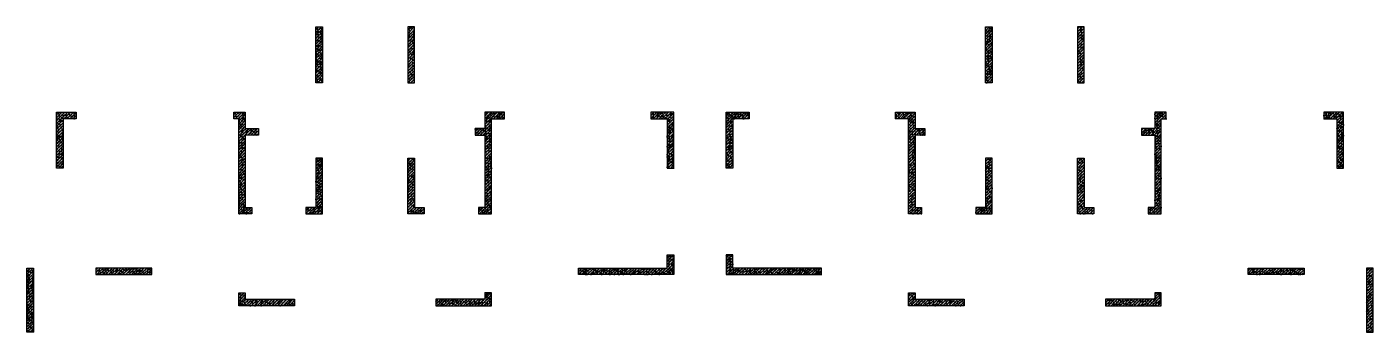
# Model space of a CAD drawing. Extents: x -100030 to 2378000, y -30375 to 1700000.
# Drawn here: x 382145 to 423145, y 839225 to 848525 of the extents above; entities that cross this region are included whole.
import ezdxf

# ---------------------------------------------------------------- set-up
doc = ezdxf.new("R2010")
doc.units = 0
doc.header["$LTSCALE"] = 500
for name, color, linetype in [('S_WALL', 2, 'CONTINUOUS'), ('S_WALL_HACH', 30, 'CONTINUOUS'), ('S_WALL_OTHE_HACH', 33, 'CONTINUOUS')]:
    doc.layers.add(name, color=color, linetype=linetype)
pattern_1 = [(45, (0, 6e-10), (-44.194174, 44.194174), []), (50, (0, 6e-10), (179.315046, -15.688034), [18.75, -206.25]), (355, (0, 6e-10), (-34.687833, 188.048033), [15, -165]), (100.4514, (14.94, -1.3), (144.627345, 172.359886), [15.935047, -175.285528]), (46.1842, (0, 50), (266.81026, -41.379754), [28.125, -309.375]), (96.6356, (22.23, 46.55), (233.665676, 243.52947), [23.90257, -262.92825]), (351.1842, (0, 50), (233.66549, 243.52965), [22.5, -247.5]), (21, (25, 37.5), (149.226763, -100.654723), [18.75, -206.25]), (326, (25, 37.5), (60.828833, 181.28751), [15, -165]), (71.4514, (37.44, 29.11), (210.055657, 80.632624), [15.935047, -175.285528]), (37.5, (0, 6e-10), (3.039964, 83.2234635), [0, -163, 0, -167.5, 0, -165.625]), (7.5, (0, 6e-10), (65.767384, 98.602928), [0, -95.5, 0, -159.25, 0, -63.125]), (327.5, (-55.75, 6e-10), (133.455609, -5.638718), [0, -62.5, 0, -195, 0, -258.75]), (317.5, (-80.75, 6e-10), (145.796542, 25.026246), [0, -81.25, 0, -129.5, 0, -183.75])]
pattern_2 = [(45, (200, 6e-10), (-44.194174, 44.194174), []), (50, (200, 6e-10), (179.315046, -15.688034), [18.75, -206.25]), (355, (200, 6e-10), (-34.687833, 188.048033), [15, -165]), (100.4514, (214.94, -1.3), (144.627345, 172.359886), [15.935047, -175.285528]), (46.1842, (200, 50), (266.81026, -41.379754), [28.125, -309.375]), (96.6356, (222.23, 46.55), (233.665676, 243.52947), [23.90257, -262.92825]), (351.1842, (200, 50), (233.66549, 243.52965), [22.5, -247.5]), (21, (225, 37.5), (149.226763, -100.654723), [18.75, -206.25]), (326, (225, 37.5), (60.828833, 181.28751), [15, -165]), (71.4514, (237.44, 29.11), (210.055657, 80.632624), [15.935047, -175.285528]), (37.5, (200, 6e-10), (3.039964, 83.2234635), [0, -163, 0, -167.5, 0, -165.625]), (7.5, (200, 6e-10), (65.767384, 98.602928), [0, -95.5, 0, -159.25, 0, -63.125]), (327.5, (144.25, 6e-10), (133.455609, -5.638718), [0, -62.5, 0, -195, 0, -258.75]), (317.5, (119.25, 6e-10), (145.796542, 25.026246), [0, -81.25, 0, -129.5, 0, -183.75])]

msp = doc.modelspace()

# ---------------------------------------------------------------- hatches: boundary and pattern name
at = {"layer": 'S_WALL_HACH'}
h = msp.add_hatch(color=256, dxfattribs=at)
h.dxf.hatch_style = 1
h.paths.add_polyline_path([(391145, 848325), (391145, 848325), (391145, 846825), (390945, 846825), (390945, 848525), (391145, 848525)])
h = msp.add_hatch(color=256, dxfattribs=at)
h.dxf.hatch_style = 1
h.paths.add_polyline_path([(393745, 848325), (393745, 846825), (393945, 846825), (393945, 848525), (393745, 848525)])
h = msp.add_hatch(color=256, dxfattribs=at)
h.dxf.hatch_style = 1
h.paths.add_polyline_path([(411545, 848325), (411545, 848325), (411545, 846825), (411345, 846825), (411345, 848525), (411545, 848525)])
h = msp.add_hatch(color=256, dxfattribs=at)
h.dxf.hatch_style = 1
h.paths.add_polyline_path([(414145, 848325), (414145, 846825), (414345, 846825), (414345, 848525), (414145, 848525)])
h = msp.add_hatch(color=256, dxfattribs=at)
h.dxf.hatch_style = 1
h.paths.add_polyline_path([(383645, 845725), (383245, 845725), (383245, 844225), (383045, 844225), (383045, 845925), (383645, 845925)])
h = msp.add_hatch(color=256, dxfattribs=at)
h.dxf.hatch_style = 1
h.paths.add_polyline_path([(388795, 845425), (389195, 845425), (389195, 845225), (388795, 845225), (388795, 843025), (388995, 843025), (388995, 842825), (388595, 842825), (388595, 845725), (388445, 845725), (388445, 845925), (388795, 845925)])
h = msp.add_hatch(color=256, dxfattribs=at)
h.dxf.hatch_style = 1
h.paths.add_polyline_path([(396095, 845425), (395795, 845425), (395795, 845225), (396095, 845225), (396095, 843025), (395895, 843025), (395895, 842825), (396295, 842825), (396295, 845725), (396695, 845725), (396695, 845925), (396095, 845925)])
h = msp.add_hatch(color=256, dxfattribs=at)
h.dxf.hatch_style = 1
h.paths.add_polyline_path([(401145, 845725), (401645, 845725), (401645, 844225), (401845, 844225), (401845, 845925), (401145, 845925)])
h = msp.add_hatch(color=256, dxfattribs=at)
h.dxf.hatch_style = 1
h.paths.add_polyline_path([(404145, 845725), (403645, 845725), (403645, 844225), (403445, 844225), (403445, 845925), (404145, 845925)])
h = msp.add_hatch(color=256, dxfattribs=at)
h.dxf.hatch_style = 1
h.paths.add_polyline_path([(409195, 845425), (409495, 845425), (409495, 845225), (409195, 845225), (409195, 843025), (409395, 843025), (409395, 842825), (408995, 842825), (408995, 845725), (408595, 845725), (408595, 845925), (409195, 845925)])
h = msp.add_hatch(color=256, dxfattribs=at)
h.dxf.hatch_style = 1
h.paths.add_polyline_path([(416495, 845425), (416095, 845425), (416095, 845225), (416495, 845225), (416495, 843025), (416295, 843025), (416295, 842825), (416695, 842825), (416695, 845725), (416845, 845725), (416845, 845925), (416495, 845925)])
h = msp.add_hatch(color=256, dxfattribs=at)
h.dxf.hatch_style = 1
h.paths.add_polyline_path([(421645, 845725), (422045, 845725), (422045, 844225), (422245, 844225), (422245, 845925), (421645, 845925)])
h = msp.add_hatch(color=256, dxfattribs=at)
h.dxf.hatch_style = 1
h.paths.add_polyline_path([(390945, 843025), (390645, 843025), (390645, 842825), (391145, 842825), (391145, 844525), (390945, 844525)])
h = msp.add_hatch(color=256, dxfattribs=at)
h.dxf.hatch_style = 1
h.paths.add_polyline_path([(393945, 843025), (394245, 843025), (394245, 842825), (393745, 842825), (393745, 844525), (393945, 844525)])
h = msp.add_hatch(color=256, dxfattribs=at)
h.dxf.hatch_style = 1
h.paths.add_polyline_path([(411345, 843025), (411045, 843025), (411045, 842825), (411545, 842825), (411545, 844525), (411345, 844525)])
h = msp.add_hatch(color=256, dxfattribs=at)
h.dxf.hatch_style = 1
h.paths.add_polyline_path([(414345, 843025), (414645, 843025), (414645, 842825), (414145, 842825), (414145, 844525), (414345, 844525)])
h = msp.add_hatch(color=256, dxfattribs=at)
h.dxf.hatch_style = 1
h.paths.add_polyline_path([(399145, 841175), (401645, 841175), (401645, 841575), (401845, 841575), (401845, 841175), (401845, 840975), (400245, 840975), (398945, 840975), (398945, 841175)])
h = msp.add_hatch(color=256, dxfattribs=at)
h.dxf.hatch_style = 1
h.paths.add_polyline_path([(406145, 841175), (403645, 841175), (403645, 841575), (403445, 841575), (403445, 841175), (403445, 840975), (405045, 840975), (406345, 840975), (406345, 841175)])
h = msp.add_hatch(color=256, dxfattribs=at)
h.dxf.hatch_style = 1
h.paths.add_polyline_path([(382145, 841175), (382345, 841175), (382345, 839225), (382145, 839225)])
h = msp.add_hatch(color=256, dxfattribs=at)
h.dxf.hatch_style = 1
h.paths.add_polyline_path([(385745, 841175), (384245, 841175), (384245, 840975), (385945, 840975), (385945, 841175)])
h = msp.add_hatch(color=256, dxfattribs=at)
h.dxf.hatch_style = 1
h.paths.add_polyline_path([(419545, 841175), (421045, 841175), (421045, 840975), (419345, 840975), (419345, 841175)])
h = msp.add_hatch(color=256, dxfattribs=at)
h.dxf.hatch_style = 1
h.paths.add_polyline_path([(423145, 841175), (422945, 841175), (422945, 839225), (423145, 839225)])
h = msp.add_hatch(color=256, dxfattribs=at)
h.dxf.hatch_style = 1
h.paths.add_polyline_path([(388795, 840425), (388795, 840225), (390295, 840225), (390295, 840025), (388595, 840025), (388595, 840425)])
h = msp.add_hatch(color=256, dxfattribs=at)
h.dxf.hatch_style = 1
h.paths.add_polyline_path([(396095, 840425), (396095, 840225), (394595, 840225), (394595, 840025), (396295, 840025), (396295, 840425)])
h = msp.add_hatch(color=256, dxfattribs=at)
h.dxf.hatch_style = 1
h.paths.add_polyline_path([(409195, 840425), (409195, 840225), (410695, 840225), (410695, 840025), (408995, 840025), (408995, 840425)])
h = msp.add_hatch(color=256, dxfattribs=at)
h.dxf.hatch_style = 1
h.paths.add_polyline_path([(416495, 840425), (416495, 840225), (414995, 840225), (414995, 840025), (416695, 840025), (416695, 840425)])
at = {"layer": 'S_WALL_OTHE_HACH'}
h = msp.add_hatch(dxfattribs=at)
h.set_pattern_fill('钢筋混凝土', color=256, scale=25)
h.set_pattern_definition(pattern_1)
h.paths.add_polyline_path([(391145, 848325), (391145, 848325), (391145, 846825), (390945, 846825), (390945, 848525), (391145, 848525)])
h = msp.add_hatch(dxfattribs=at)
h.set_pattern_fill('钢筋混凝土', color=256, scale=25)
h.set_pattern_definition(pattern_1)
h.paths.add_polyline_path([(393745, 848325), (393745, 846825), (393945, 846825), (393945, 848525), (393745, 848525)])
h = msp.add_hatch(dxfattribs=at)
h.set_pattern_fill('钢筋混凝土', color=256, scale=25)
h.set_pattern_definition(pattern_2)
h.paths.add_polyline_path([(411545, 848325), (411545, 848325), (411545, 846825), (411345, 846825), (411345, 848525), (411545, 848525)])
h = msp.add_hatch(dxfattribs=at)
h.set_pattern_fill('钢筋混凝土', color=256, scale=25)
h.set_pattern_definition(pattern_2)
h.paths.add_polyline_path([(414145, 848325), (414145, 846825), (414345, 846825), (414345, 848525), (414145, 848525)])
h = msp.add_hatch(dxfattribs=at)
h.set_pattern_fill('钢筋混凝土', color=256, scale=25)
h.set_pattern_definition(pattern_1)
h.paths.add_polyline_path([(383645, 845725), (383245, 845725), (383245, 844225), (383045, 844225), (383045, 845925), (383645, 845925)])
h = msp.add_hatch(dxfattribs=at)
h.set_pattern_fill('钢筋混凝土', color=256, scale=25)
h.set_pattern_definition(pattern_1)
h.paths.add_polyline_path([(388795, 845425), (389195, 845425), (389195, 845225), (388795, 845225), (388795, 843025), (388995, 843025), (388995, 842825), (388595, 842825), (388595, 845725), (388445, 845725), (388445, 845925), (388795, 845925)])
h = msp.add_hatch(dxfattribs=at)
h.set_pattern_fill('钢筋混凝土', color=256, scale=25)
h.set_pattern_definition(pattern_1)
h.paths.add_polyline_path([(396095, 845425), (395795, 845425), (395795, 845225), (396095, 845225), (396095, 843025), (395895, 843025), (395895, 842825), (396295, 842825), (396295, 845725), (396695, 845725), (396695, 845925), (396095, 845925)])
h = msp.add_hatch(dxfattribs=at)
h.set_pattern_fill('钢筋混凝土', color=256, scale=25)
h.set_pattern_definition(pattern_1)
h.paths.add_polyline_path([(401145, 845725), (401645, 845725), (401645, 844225), (401845, 844225), (401845, 845925), (401145, 845925)])
h = msp.add_hatch(dxfattribs=at)
h.set_pattern_fill('钢筋混凝土', color=256, scale=25)
h.set_pattern_definition(pattern_2)
h.paths.add_polyline_path([(404145, 845725), (403645, 845725), (403645, 844225), (403445, 844225), (403445, 845925), (404145, 845925)])
h = msp.add_hatch(dxfattribs=at)
h.set_pattern_fill('钢筋混凝土', color=256, scale=25)
h.set_pattern_definition(pattern_2)
h.paths.add_polyline_path([(409195, 845425), (409495, 845425), (409495, 845225), (409195, 845225), (409195, 843025), (409395, 843025), (409395, 842825), (408995, 842825), (408995, 845725), (408595, 845725), (408595, 845925), (409195, 845925)])
h = msp.add_hatch(dxfattribs=at)
h.set_pattern_fill('钢筋混凝土', color=256, scale=25)
h.set_pattern_definition(pattern_2)
h.paths.add_polyline_path([(416495, 845425), (416095, 845425), (416095, 845225), (416495, 845225), (416495, 843025), (416295, 843025), (416295, 842825), (416695, 842825), (416695, 845725), (416845, 845725), (416845, 845925), (416495, 845925)])
h = msp.add_hatch(dxfattribs=at)
h.set_pattern_fill('钢筋混凝土', color=256, scale=25)
h.set_pattern_definition(pattern_2)
h.paths.add_polyline_path([(421645, 845725), (422045, 845725), (422045, 844225), (422245, 844225), (422245, 845925), (421645, 845925)])
h = msp.add_hatch(dxfattribs=at)
h.set_pattern_fill('钢筋混凝土', color=256, scale=25)
h.set_pattern_definition(pattern_1)
h.paths.add_polyline_path([(390945, 843025), (390645, 843025), (390645, 842825), (391145, 842825), (391145, 844525), (390945, 844525)])
h = msp.add_hatch(dxfattribs=at)
h.set_pattern_fill('钢筋混凝土', color=256, scale=25)
h.set_pattern_definition(pattern_1)
h.paths.add_polyline_path([(393945, 843025), (394245, 843025), (394245, 842825), (393745, 842825), (393745, 844525), (393945, 844525)])
h = msp.add_hatch(dxfattribs=at)
h.set_pattern_fill('钢筋混凝土', color=256, scale=25)
h.set_pattern_definition(pattern_2)
h.paths.add_polyline_path([(411345, 843025), (411045, 843025), (411045, 842825), (411545, 842825), (411545, 844525), (411345, 844525)])
h = msp.add_hatch(dxfattribs=at)
h.set_pattern_fill('钢筋混凝土', color=256, scale=25)
h.set_pattern_definition(pattern_2)
h.paths.add_polyline_path([(414345, 843025), (414645, 843025), (414645, 842825), (414145, 842825), (414145, 844525), (414345, 844525)])
h = msp.add_hatch(dxfattribs=at)
h.set_pattern_fill('钢筋混凝土', color=256, scale=25)
h.set_pattern_definition([(45, (0, 6e-10), (-44.194174, 44.194174), []), (50, (0, 6e-10), (179.315046, -15.688034), [18.75, -206.25]), (355, (0, 6e-10), (-34.687833, 188.048033), [15, -165]), (100.4514, (14.94, -1.3), (144.627345, 172.359886), [15.935047, -175.285528]), (46.1842, (0, 50), (266.81026, -41.379754), [28.125, -309.375]), (96.6356, (22.23, 46.55), (233.66568, 243.52947), [23.90257, -262.92825]), (351.1842, (0, 50), (233.66549, 243.52965), [22.5, -247.5]), (21, (25, 37.5), (149.226763, -100.654723), [18.75, -206.25]), (326, (25, 37.5), (60.828833, 181.28751), [15, -165]), (71.4514, (37.44, 29.11), (210.055657, 80.632624), [15.935047, -175.285528]), (37.5, (0, 6e-10), (3.039964, 83.2234635), [0, -163, 0, -167.5, 0, -165.625]), (7.5, (0, 6e-10), (65.767384, 98.602928), [0, -95.5, 0, -159.25, 0, -63.125]), (327.5, (-55.75, 6e-10), (133.455609, -5.638718), [0, -62.5, 0, -195, 0, -258.75]), (317.5, (-80.75, 6e-10), (145.796542, 25.026246), [0, -81.25, 0, -129.5, 0, -183.75])])
h.paths.add_polyline_path([(399145, 841175), (401645, 841175), (401645, 841575), (401845, 841575), (401845, 841175), (401845, 840975), (400245, 840975), (398945, 840975), (398945, 841175)])
h = msp.add_hatch(dxfattribs=at)
h.set_pattern_fill('钢筋混凝土', color=256, scale=25)
h.set_pattern_definition([(45, (200, 6e-10), (-44.194174, 44.194174), []), (50, (200, 6e-10), (179.315046, -15.688034), [18.75, -206.25]), (355, (200, 6e-10), (-34.687833, 188.048033), [15, -165]), (100.4514, (214.94, -1.3), (144.627345, 172.359886), [15.935047, -175.285528]), (46.1842, (200, 50), (266.81026, -41.379754), [28.125, -309.375]), (96.6356, (222.23, 46.55), (233.66568, 243.52947), [23.90257, -262.92825]), (351.1842, (200, 50), (233.66549, 243.52965), [22.5, -247.5]), (21, (225, 37.5), (149.226763, -100.654723), [18.75, -206.25]), (326, (225, 37.5), (60.828833, 181.28751), [15, -165]), (71.4514, (237.44, 29.11), (210.055657, 80.632624), [15.935047, -175.285528]), (37.5, (200, 6e-10), (3.039964, 83.2234635), [0, -163, 0, -167.5, 0, -165.625]), (7.5, (200, 6e-10), (65.767384, 98.602928), [0, -95.5, 0, -159.25, 0, -63.125]), (327.5, (144.25, 6e-10), (133.455609, -5.638718), [0, -62.5, 0, -195, 0, -258.75]), (317.5, (119.25, 6e-10), (145.796542, 25.026246), [0, -81.25, 0, -129.5, 0, -183.75])])
h.paths.add_polyline_path([(406145, 841175), (403645, 841175), (403645, 841575), (403445, 841575), (403445, 841175), (403445, 840975), (405045, 840975), (406345, 840975), (406345, 841175)])
h = msp.add_hatch(dxfattribs=at)
h.set_pattern_fill('钢筋混凝土', color=256, scale=25)
h.set_pattern_definition([(45, (-100, 6e-10), (-44.194174, 44.194174), []), (50, (-100, 6e-10), (179.315046, -15.688034), [18.75, -206.25]), (355, (-100, 6e-10), (-34.687833, 188.048033), [15, -165]), (100.4514, (-85.06, -1.3), (144.627345, 172.359886), [15.935047, -175.285528]), (46.1842, (-100, 50), (266.81026, -41.379754), [28.125, -309.375]), (96.6356, (-77.77, 46.55), (233.66568, 243.52947), [23.90257, -262.92825]), (351.1842, (-100, 50), (233.66549, 243.52965), [22.5, -247.5]), (21, (-75, 37.5), (149.226763, -100.654723), [18.75, -206.25]), (326, (-75, 37.5), (60.828833, 181.28751), [15, -165]), (71.4514, (-62.56, 29.11), (210.055657, 80.632624), [15.935047, -175.285528]), (37.5, (-100, 6e-10), (3.039964, 83.2234635), [0, -163, 0, -167.5, 0, -165.625]), (7.5, (-100, 6e-10), (65.767384, 98.602928), [0, -95.5, 0, -159.25, 0, -63.125]), (327.5, (-155.75, 6e-10), (133.455609, -5.638718), [0, -62.5, 0, -195, 0, -258.75]), (317.5, (-180.75, 6e-10), (145.796542, 25.026246), [0, -81.25, 0, -129.5, 0, -183.75])])
h.paths.add_polyline_path([(382145, 841175), (382345, 841175), (382345, 839225), (382145, 839225)])
h = msp.add_hatch(dxfattribs=at)
h.set_pattern_fill('钢筋混凝土', color=256, scale=25)
h.set_pattern_definition(pattern_1)
h.paths.add_polyline_path([(385745, 841175), (384245, 841175), (384245, 840975), (385945, 840975), (385945, 841175)])
h = msp.add_hatch(dxfattribs=at)
h.set_pattern_fill('钢筋混凝土', color=256, scale=25)
h.set_pattern_definition(pattern_2)
h.paths.add_polyline_path([(419545, 841175), (421045, 841175), (421045, 840975), (419345, 840975), (419345, 841175)])
h = msp.add_hatch(dxfattribs=at)
h.set_pattern_fill('钢筋混凝土', color=256, scale=25)
h.set_pattern_definition([(45, (300, 6e-10), (-44.194174, 44.194174), []), (50, (300, 6e-10), (179.315046, -15.688034), [18.75, -206.25]), (355, (300, 6e-10), (-34.687833, 188.048033), [15, -165]), (100.4514, (314.94, -1.3), (144.627345, 172.359886), [15.935047, -175.285528]), (46.1842, (300, 50), (266.81026, -41.379754), [28.125, -309.375]), (96.6356, (322.23, 46.55), (233.665676, 243.52947), [23.90257, -262.92825]), (351.1842, (300, 50), (233.66549, 243.52965), [22.5, -247.5]), (21, (325, 37.5), (149.226763, -100.654723), [18.75, -206.25]), (326, (325, 37.5), (60.828833, 181.28751), [15, -165]), (71.4514, (337.44, 29.11), (210.055657, 80.632624), [15.935047, -175.285528]), (37.5, (300, 6e-10), (3.039964, 83.2234635), [0, -163, 0, -167.5, 0, -165.625]), (7.5, (300, 6e-10), (65.767384, 98.602928), [0, -95.5, 0, -159.25, 0, -63.125]), (327.5, (244.25, 6e-10), (133.455609, -5.638718), [0, -62.5, 0, -195, 0, -258.75]), (317.5, (219.25, 6e-10), (145.796542, 25.026246), [0, -81.25, 0, -129.5, 0, -183.75])])
h.paths.add_polyline_path([(423145, 841175), (422945, 841175), (422945, 839225), (423145, 839225)])
h = msp.add_hatch(dxfattribs=at)
h.set_pattern_fill('钢筋混凝土', color=256, scale=25)
h.set_pattern_definition(pattern_1)
h.paths.add_polyline_path([(388795, 840425), (388795, 840225), (390295, 840225), (390295, 840025), (388595, 840025), (388595, 840425)])
h = msp.add_hatch(dxfattribs=at)
h.set_pattern_fill('钢筋混凝土', color=256, scale=25)
h.set_pattern_definition(pattern_1)
h.paths.add_polyline_path([(396095, 840425), (396095, 840225), (394595, 840225), (394595, 840025), (396295, 840025), (396295, 840425)])
h = msp.add_hatch(dxfattribs=at)
h.set_pattern_fill('钢筋混凝土', color=256, scale=25)
h.set_pattern_definition(pattern_2)
h.paths.add_polyline_path([(409195, 840425), (409195, 840225), (410695, 840225), (410695, 840025), (408995, 840025), (408995, 840425)])
h = msp.add_hatch(dxfattribs=at)
h.set_pattern_fill('钢筋混凝土', color=256, scale=25)
h.set_pattern_definition(pattern_2)
h.paths.add_polyline_path([(416495, 840425), (416495, 840225), (414995, 840225), (414995, 840025), (416695, 840025), (416695, 840425)])

# ---------------------------------------------------------------- linework, layer by layer
at = {"layer": 'S_WALL'}
for points in [[(391145, 848325), (391145, 848325), (391145, 846825), (390945, 846825), (390945, 848525), (391145, 848525)], [(393745, 848325), (393745, 848325), (393745, 846825), (393945, 846825), (393945, 848525), (393745, 848525)], [(411545, 848325), (411545, 848325), (411545, 846825), (411345, 846825), (411345, 848525), (411545, 848525)], [(414145, 848325), (414145, 848325), (414145, 846825), (414345, 846825), (414345, 848525), (414145, 848525)], [(383645, 845725), (383245, 845725), (383245, 844225), (383045, 844225), (383045, 845925), (383645, 845925)], [(401145, 845725), (401645, 845725), (401645, 844225), (401845, 844225), (401845, 845925), (401145, 845925)], [(404145, 845725), (403645, 845725), (403645, 844225), (403445, 844225), (403445, 845925), (404145, 845925)], [(421645, 845725), (422045, 845725), (422045, 844225), (422245, 844225), (422245, 845925), (421645, 845925)], [(390945, 843025), (390645, 843025), (390645, 842825), (391145, 842825), (391145, 844525), (390945, 844525)], [(393945, 843025), (394245, 843025), (394245, 842825), (393745, 842825), (393745, 844525), (393945, 844525)], [(411345, 843025), (411045, 843025), (411045, 842825), (411545, 842825), (411545, 844525), (411345, 844525)], [(414345, 843025), (414645, 843025), (414645, 842825), (414145, 842825), (414145, 844525), (414345, 844525)], [(399145, 841175), (399145, 841175), (401645, 841175), (401645, 841575), (401845, 841575), (401845, 841175), (401845, 840975), (400245, 840975), (400245, 840975), (398945, 840975), (398945, 841175)], [(406145, 841175), (406145, 841175), (403645, 841175), (403645, 841575), (403445, 841575), (403445, 841175), (403445, 840975), (405045, 840975), (405045, 840975), (406345, 840975), (406345, 841175)], [(382145, 841175), (382345, 841175), (382345, 839225), (382145, 839225)], [(385745, 841175), (385745, 841175), (384245, 841175), (384245, 840975), (385945, 840975), (385945, 841175)], [(419545, 841175), (419545, 841175), (421045, 841175), (421045, 840975), (419345, 840975), (419345, 841175)], [(423145, 841175), (422945, 841175), (422945, 839225), (423145, 839225)], [(388795, 840425), (388795, 840225), (390295, 840225), (390295, 840025), (388595, 840025), (388595, 840425)], [(396095, 840425), (396095, 840225), (394595, 840225), (394595, 840025), (396295, 840025), (396295, 840425)], [(409195, 840425), (409195, 840225), (410695, 840225), (410695, 840025), (408995, 840025), (408995, 840425)], [(416495, 840425), (416495, 840225), (414995, 840225), (414995, 840025), (416695, 840025), (416695, 840425)]]:
    msp.add_lwpolyline(points, close=True, dxfattribs=at)
for points in [[(388795, 845425), (389195, 845425), (389195, 845225), (388795, 845225), (388795, 843025), (388995, 843025), (388995, 842825), (388595, 842825), (388595, 845725), (388445, 845725), (388445, 845925), (388795, 845925), (388795, 845425)], [(396095, 845425), (395795, 845425), (395795, 845225), (396095, 845225), (396095, 843025), (395895, 843025), (395895, 842825), (396295, 842825), (396295, 845725), (396695, 845725), (396695, 845925), (396095, 845925), (396095, 845425)], [(409195, 845425), (409495, 845425), (409495, 845225), (409195, 845225), (409195, 843025), (409395, 843025), (409395, 842825), (408995, 842825), (408995, 845725), (408595, 845725), (408595, 845925), (409195, 845925), (409195, 845425)], [(416495, 845425), (416095, 845425), (416095, 845225), (416495, 845225), (416495, 843025), (416295, 843025), (416295, 842825), (416695, 842825), (416695, 845725), (416845, 845725), (416845, 845925), (416495, 845925), (416495, 845425)]]:
    msp.add_lwpolyline(points, dxfattribs=at)

doc.saveas('drawing.dxf')
